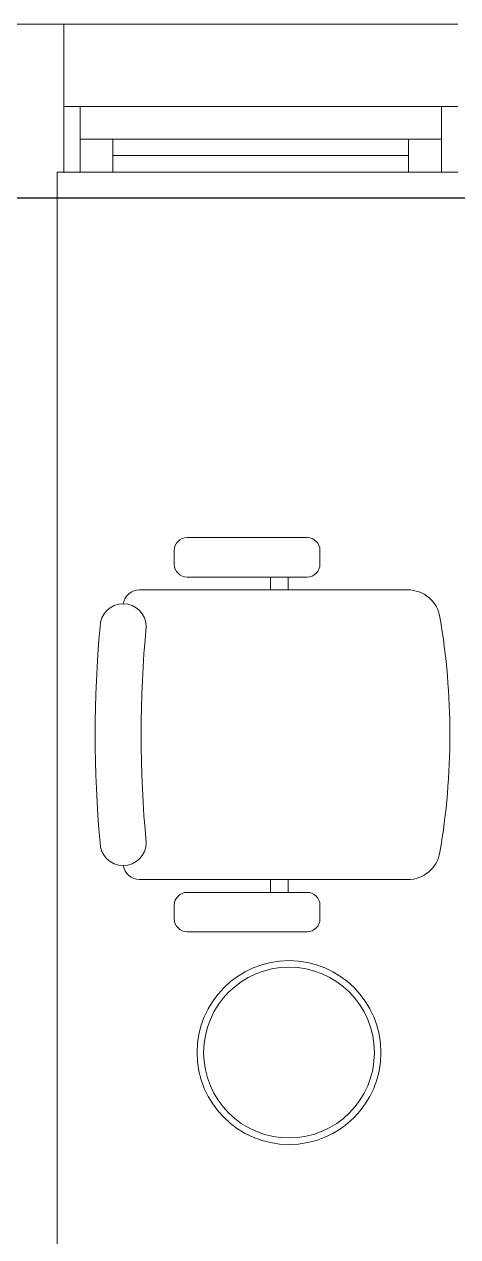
# Model space of a CAD drawing. Header units: metres. Extents: x -18745 to 220762, y -1579758 to -1356048.
# Drawn here: x 191938 to 192598, y -1456819 to -1454973 of the extents above; entities that cross this region are included whole.
import ezdxf

# ---------------------------------------------------------------- set-up
doc = ezdxf.new("R2010")
doc.units = ezdxf.units.M
doc.layers.get('0').update_dxf_attribs({"lineweight": 0})
for name, color, linetype, lineweight in [('A-100 - Copy$0$Aluminum', 8, 'Continuous', 0), ('A-100 - Copy$0$Medical Equipment and Furniture', 8, 'Continuous', 0), ('A-100 - Copy$0$NEW', 8, 'Continuous', 5), ('A-100 - Copy$0$Proj', 8, 'Continuous', 0), ('A-100 - Copy$0$Walls', 8, 'Continuous', 0)]:
    doc.layers.add(name, color=color, linetype=linetype, lineweight=lineweight)
doc.layers.add('A-100 - Copy$0$axes', color=8, linetype='Continuous')

# ---------------------------------------------------------------- blocks, each defined once
blk = doc.blocks.new('*X66')
for p, q in [((5, 3), (5, 3)), ((5, 3), (5, 3)), ((5, 3), (5, 3)), ((5, 3), (5, 3)), ((5, 3), (5, 3)), ((5, 3), (5, 3)), ((5, 3), (5, 3)), ((5, 3), (5, 3)), ((5, 3), (5, 3)), ((5, 3), (5, 3)), ((5, 3), (5, 3)), ((5, 3), (5, 3)), ((5, 3), (5, 3)), ((5, 3), (5, 3)), ((5, 3), (5, 3)), ((5, 3), (5, 3)), ((5, 3), (5, 3)), ((5, 3), (5, 3)), ((5, 3), (5, 3)), ((5, 3), (5, 3)), ((5, 3), (5, 3)), ((5, 3), (5, 3)), ((5, 3), (5, 3)), ((5, 3), (5, 3)), ((5, 3), (5, 3)), ((5, 3), (5, 3)), ((5, 3), (5, 3)), ((5, 3), (5, 3)), ((5, 3), (5, 3)), ((5, 3), (5, 3)), ((5, 3), (5, 3)), ((5, 3), (5, 3)), ((5, 3), (5, 3)), ((5, 3), (5, 3)), ((5, 3), (5, 3)), ((5, 3), (5, 3)), ((5, 3), (5, 3)), ((5, 3), (5, 3)), ((5, 3), (5, 3)), ((5, 3), (5, 3)), ((5, 3), (5, 3)), ((5, 3), (5, 3)), ((5, 3), (5, 3)), ((5, 3), (5, 3)), ((5, 3), (5, 3)), ((5, 3), (5, 3)), ((5, 3), (5, 3)), ((5, 3), (5, 3)), ((5, 3), (5, 3)), ((5, 3), (5, 3)), ((5, 3), (5, 3)), ((5, 3), (5, 3)), ((5, 3), (5, 3)), ((5, 3), (5, 3)), ((5, 3), (5, 3)), ((5, 3), (5, 3)), ((5, 3), (5, 3)), ((5, 3), (5, 3)), ((5, 3), (5, 3)), ((5, 3), (5, 3)), ((5, 3), (5, 3)), ((5, 3), (5, 3)), ((5, 3), (5, 3)), ((5, 3), (5, 3)), ((5, 3), (5, 3)), ((5, 3), (5, 3)), ((6, 3), (5, 3)), ((5, 3), (5, 3)), ((6, 3), (5, 3)), ((5, 3), (5, 3)), ((6, 3), (5, 3)), ((5, 3), (5, 3)), ((6, 3), (5, 3)), ((5, 3), (5, 3)), ((5, 3), (5, 3)), ((5, 3), (5, 3)), ((5, 3), (5, 3)), ((5, 3), (5, 3)), ((5, 3), (5, 3)), ((5, 3), (5, 3)), ((5, 3), (5, 3)), ((5, 3), (5, 3)), ((5, 3), (5, 3)), ((5, 3), (5, 3)), ((5, 3), (5, 3)), ((5, 3), (5, 3)), ((5, 3), (5, 3)), ((5, 3), (5, 3)), ((5, 3), (5, 3)), ((5, 3), (5, 3)), ((5, 3), (5, 3)), ((5, 3), (5, 3)), ((5, 3), (5, 3)), ((5, 3), (5, 3)), ((5, 3), (5, 3)), ((5, 3), (5, 3)), ((6, 3), (6, 3)), ((6, 3), (6, 3)), ((6, 3), (6, 3)), ((6, 3), (6, 3)), ((6, 3), (6, 3)), ((6, 3), (6, 3)), ((6, 3), (6, 3)), ((6, 3), (6, 3)), ((6, 3), (6, 3)), ((6, 3), (6, 3)), ((6, 3), (6, 3)), ((6, 3), (6, 3)), ((6, 3), (6, 3)), ((6, 3), (6, 3)), ((6, 3), (6, 3)), ((6, 3), (6, 3)), ((6, 3), (6, 3)), ((6, 3), (6, 3)), ((6, 3), (6, 3)), ((6, 3), (6, 3)), ((6, 3), (6, 3)), ((6, 3), (6, 3)), ((6, 3), (6, 3)), ((6, 3), (6, 3)), ((6, 3), (6, 3)), ((6, 3), (6, 3)), ((6, 3), (6, 3)), ((6, 3), (6, 3)), ((6, 3), (6, 3)), ((6, 3), (6, 3)), ((6, 3), (6, 3)), ((6, 3), (6, 3)), ((6, 3), (6, 3)), ((6, 3), (6, 3)), ((6, 3), (6, 3)), ((6, 3), (6, 3)), ((6, 3), (6, 3)), ((6, 3), (6, 3)), ((6, 3), (6, 3)), ((6, 3), (6, 3)), ((6, 3), (6, 3)), ((6, 3), (6, 3)), ((6, 3), (6, 3)), ((6, 3), (6, 3)), ((6, 3), (6, 3)), ((6, 3), (6, 3)), ((6, 3), (6, 3)), ((6, 3), (6, 3)), ((6, 3), (6, 3)), ((6, 3), (6, 3)), ((6, 3), (6, 3)), ((6, 3), (6, 3)), ((6, 3), (6, 3)), ((6, 3), (6, 3)), ((6, 3), (6, 3)), ((6, 3), (6, 3)), ((6, 3), (6, 3)), ((6, 3), (6, 3)), ((6, 3), (6, 3)), ((6, 3), (6, 3)), ((6, 3), (6, 3)), ((6, 3), (6, 3)), ((6, 3), (6, 3)), ((6, 3), (6, 3)), ((6, 3), (6, 3)), ((6, 3), (6, 3)), ((6, 3), (6, 3)), ((6, 3), (6, 3)), ((6, 3), (6, 3)), ((6, 3), (6, 3)), ((6, 3), (6, 3)), ((6, 3), (6, 3)), ((6, 3), (6, 3)), ((6, 3), (6, 3)), ((6, 3), (6, 3)), ((6, 3), (6, 3)), ((6, 3), (6, 3)), ((6, 3), (6, 3)), ((6, 3), (6, 3)), ((6, 3), (6, 3)), ((6, 3), (6, 3)), ((6, 3), (6, 3)), ((6, 3), (6, 3)), ((6, 3), (6, 3)), ((6, 3), (6, 3)), ((6, 3), (6, 3)), ((6, 3), (6, 3)), ((6, 3), (6, 3)), ((6, 3), (6, 3)), ((6, 3), (6, 3)), ((6, 3), (6, 3)), ((6, 3), (6, 3)), ((6, 3), (6, 3)), ((6, 3), (6, 3)), ((6, 3), (6, 3)), ((6, 3), (6, 3)), ((6, 3), (6, 3)), ((6, 3), (6, 3)), ((6, 3), (6, 3)), ((6, 3), (6, 3)), ((6, 3), (6, 3)), ((6, 3), (6, 3)), ((6, 3), (6, 3)), ((6, 3), (6, 3)), ((6, 3), (6, 3)), ((6, 3), (6, 3)), ((6, 3), (6, 3)), ((6, 3), (6, 3)), ((6, 3), (6, 3)), ((6, 3), (6, 3)), ((6, 3), (6, 3)), ((6, 3), (6, 3)), ((6, 3), (6, 3)), ((6, 3), (6, 3)), ((6, 3), (6, 3)), ((6, 3), (6, 3)), ((6, 3), (6, 3)), ((6, 3), (6, 3)), ((6, 3), (6, 3)), ((6, 3), (6, 3)), ((6, 3), (6, 3)), ((6, 3), (6, 3)), ((6, 3), (6, 3)), ((6, 3), (6, 3)), ((6, 3), (6, 3)), ((6, 3), (6, 3)), ((6, 3), (6, 3)), ((6, 3), (6, 3)), ((6, 3), (6, 3)), ((6, 3), (6, 3)), ((6, 3), (6, 3)), ((6, 3), (6, 3)), ((6, 3), (6, 3)), ((6, 3), (6, 3)), ((6, 3), (6, 3)), ((6, 3), (6, 3)), ((6, 3), (6, 3)), ((6, 3), (6, 3)), ((6, 3), (6, 3)), ((6, 3), (6, 3)), ((6, 3), (6, 3)), ((6, 3), (6, 3)), ((6, 3), (6, 3)), ((6, 3), (6, 3)), ((6, 3), (6, 3)), ((6, 3), (6, 3)), ((6, 3), (6, 3)), ((6, 3), (6, 3)), ((6, 3), (6, 3)), ((6, 3), (6, 3)), ((6, 3), (6, 3)), ((6, 3), (6, 3)), ((6, 3), (6, 3)), ((6, 3), (6, 3)), ((6, 3), (6, 3)), ((6, 3), (6, 3)), ((6, 3), (6, 3)), ((6, 3), (6, 3)), ((6, 3), (6, 3)), ((6, 3), (6, 3)), ((6, 3), (6, 3)), ((6, 3), (6, 3)), ((6, 3), (6, 3)), ((6, 3), (6, 3)), ((6, 3), (6, 3)), ((6, 3), (6, 3)), ((6, 3), (6, 3)), ((6, 3), (6, 3)), ((6, 3), (6, 3)), ((6, 3), (6, 3)), ((6, 3), (6, 3)), ((6, 3), (6, 3)), ((6, 3), (6, 3)), ((6, 3), (6, 3)), ((6, 3), (6, 3)), ((6, 3), (6, 3)), ((6, 3), (6, 3)), ((6, 3), (6, 3)), ((6, 3), (6, 3)), ((6, 3), (6, 3)), ((6, 3), (6, 3)), ((6, 3), (6, 3)), ((6, 3), (6, 3)), ((6, 3), (6, 3)), ((6, 3), (6, 3)), ((6, 3), (6, 3)), ((6, 3), (6, 3)), ((6, 3), (6, 3)), ((6, 3), (6, 3)), ((6, 3), (6, 3)), ((6, 3), (6, 3)), ((6, 3), (6, 3)), ((6, 3), (6, 3)), ((6, 3), (6, 3)), ((6, 3), (6, 3)), ((6, 3), (6, 3)), ((6, 3), (6, 3)), ((6, 3), (6, 3)), ((6, 3), (6, 3)), ((6, 3), (6, 3)), ((6, 3), (6, 3)), ((6, 3), (6, 3)), ((6, 3), (6, 3)), ((6, 3), (6, 3)), ((6, 3), (5, 3)), ((6, 3), (5, 3)), ((6, 3), (5, 3)), ((6, 3), (5, 3)), ((6, 3), (5, 3)), ((6, 3), (6, 3)), ((6, 3), (6, 3)), ((6, 3), (6, 3)), ((6, 3), (6, 3)), ((6, 3), (6, 3)), ((6, 3), (6, 3)), ((6, 3), (6, 3)), ((6, 3), (6, 3)), ((6, 3), (6, 3)), ((6, 3), (6, 3)), ((6, 3), (6, 3)), ((6, 3), (6, 3)), ((6, 3), (6, 3)), ((6, 3), (6, 3)), ((6, 3), (6, 3)), ((6, 3), (6, 3)), ((6, 3), (6, 3)), ((6, 3), (6, 3)), ((6, 3), (6, 3)), ((6, 3), (6, 3)), ((6, 3), (6, 3)), ((6, 3), (6, 3)), ((6, 3), (6, 3)), ((6, 3), (6, 3)), ((6, 3), (6, 3)), ((6, 3), (6, 3)), ((6, 3), (6, 3)), ((6, 3), (6, 3)), ((6, 3), (6, 3)), ((6, 3), (6, 3)), ((6, 3), (6, 3)), ((6, 3), (6, 3)), ((6, 3), (6, 3)), ((6, 3), (6, 3)), ((6, 3), (6, 3)), ((6, 3), (6, 3)), ((6, 3), (6, 3)), ((6, 3), (6, 3)), ((6, 3), (6, 3)), ((6, 3), (6, 3)), ((6, 3), (6, 3)), ((6, 3), (6, 3)), ((6, 3), (6, 3)), ((6, 3), (6, 3)), ((6, 3), (6, 3)), ((6, 3), (6, 3)), ((6, 3), (6, 3)), ((6, 3), (6, 3)), ((6, 3), (6, 3)), ((6, 3), (6, 3)), ((6, 3), (6, 3)), ((6, 3), (6, 3)), ((6, 3), (6, 3)), ((6, 3), (6, 3)), ((6, 3), (6, 3)), ((6, 3), (6, 3)), ((6, 3), (6, 3)), ((6, 3), (6, 3)), ((6, 3), (6, 3)), ((6, 3), (6, 3)), ((6, 3), (6, 3)), ((6, 3), (6, 3)), ((6, 3), (6, 3)), ((6, 3), (6, 3)), ((6, 3), (6, 3)), ((6, 3), (6, 3)), ((6, 3), (6, 3)), ((6, 3), (6, 3)), ((6, 3), (6, 3)), ((6, 3), (6, 3)), ((6, 3), (6, 3)), ((6, 3), (6, 3)), ((6, 3), (6, 3)), ((6, 3), (6, 3)), ((6, 3), (6, 3)), ((6, 3), (6, 3)), ((6, 3), (6, 3)), ((6, 3), (6, 3)), ((6, 3), (6, 3)), ((6, 3), (6, 3)), ((6, 3), (6, 3)), ((6, 3), (6, 3)), ((6, 3), (6, 3)), ((6, 3), (6, 3)), ((6, 3), (6, 3)), ((6, 3), (6, 3)), ((6, 3), (6, 3)), ((6, 3), (6, 3)), ((6, 3), (6, 3)), ((6, 3), (6, 3)), ((6, 3), (6, 3)), ((6, 3), (6, 3)), ((6, 3), (6, 3)), ((6, 3), (6, 3)), ((6, 3), (6, 3)), ((6, 3), (6, 3)), ((6, 3), (6, 3)), ((6, 3), (6, 3)), ((6, 3), (6, 3)), ((6, 3), (6, 3)), ((6, 3), (6, 3)), ((6, 3), (6, 3)), ((6, 3), (6, 3)), ((6, 3), (6, 3)), ((6, 3), (6, 3)), ((6, 3), (6, 3)), ((6, 3), (6, 3)), ((6, 3), (6, 3)), ((6, 3), (6, 3)), ((6, 3), (6, 3)), ((6, 3), (6, 3)), ((6, 3), (6, 3)), ((6, 3), (6, 3)), ((6, 3), (6, 3)), ((6, 3), (6, 3)), ((6, 3), (6, 3)), ((6, 3), (6, 3)), ((6, 3), (6, 3)), ((6, 3), (6, 3)), ((6, 3), (6, 3)), ((6, 3), (6, 3)), ((6, 3), (6, 3)), ((6, 3), (6, 3)), ((6, 3), (6, 3)), ((6, 3), (6, 3)), ((6, 3), (6, 3)), ((6, 3), (6, 3)), ((6, 3), (6, 3)), ((6, 3), (6, 3)), ((6, 3), (6, 3)), ((6, 3), (6, 3)), ((6, 3), (6, 3)), ((6, 3), (6, 3)), ((6, 3), (6, 3)), ((6, 3), (6, 3)), ((6, 3), (6, 3)), ((6, 3), (6, 3)), ((6, 3), (6, 3)), ((6, 3), (6, 3)), ((6, 3), (6, 3)), ((6, 3), (6, 3)), ((6, 3), (6, 3)), ((6, 3), (6, 3)), ((6, 3), (6, 3)), ((6, 3), (6, 3)), ((6, 3), (6, 3)), ((6, 3), (6, 3)), ((6, 3), (6, 3)), ((6, 3), (6, 3)), ((6, 3), (6, 3)), ((6, 3), (6, 3)), ((6, 3), (6, 3)), ((6, 3), (6, 3)), ((6, 3), (6, 3)), ((6, 3), (6, 3)), ((6, 3), (6, 3)), ((6, 3), (6, 3)), ((6, 3), (6, 3)), ((6, 3), (6, 3)), ((6, 3), (6, 3)), ((6, 3), (6, 3)), ((6, 3), (6, 3)), ((6, 3), (6, 3)), ((6, 3), (6, 3)), ((6, 3), (6, 3)), ((6, 3), (6, 3)), ((6, 3), (6, 3)), ((6, 3), (6, 3)), ((6, 3), (6, 3)), ((6, 3), (6, 3)), ((6, 3), (6, 3)), ((6, 3), (6, 3)), ((6, 3), (6, 3)), ((6, 3), (6, 3)), ((6, 3), (6, 3)), ((6, 3), (6, 3)), ((6, 3), (6, 3)), ((6, 3), (6, 3)), ((6, 3), (6, 3)), ((6, 3), (6, 3)), ((6, 3), (6, 3)), ((6, 3), (6, 3)), ((6, 3), (6, 3)), ((6, 3), (6, 3)), ((6, 3), (6, 3)), ((6, 3), (6, 3)), ((6, 3), (6, 3)), ((6, 3), (6, 3)), ((6, 3), (6, 3)), ((6, 3), (6, 3)), ((6, 3), (6, 3)), ((6, 3), (6, 3)), ((6, 3), (6, 3)), ((6, 3), (6, 3)), ((6, 3), (6, 3)), ((6, 3), (6, 3)), ((6, 3), (6, 3)), ((6, 3), (6, 3)), ((6, 3), (6, 3)), ((6, 3), (6, 3)), ((6, 3), (6, 3)), ((6, 3), (6, 3)), ((6, 3), (6, 3)), ((6, 3), (6, 3)), ((6, 3), (6, 3)), ((6, 3), (6, 3)), ((6, 3), (6, 3)), ((6, 3), (6, 3)), ((6, 3), (6, 3)), ((6, 3), (6, 3)), ((6, 3), (6, 3)), ((6, 3), (6, 3)), ((6, 3), (6, 3)), ((6, 3), (6, 3)), ((6, 3), (6, 3)), ((6, 3), (6, 3)), ((6, 3), (6, 3)), ((6, 3), (6, 3)), ((6, 3), (6, 3)), ((6, 3), (6, 3)), ((6, 3), (6, 3)), ((6, 3), (6, 3)), ((6, 3), (6, 3)), ((6, 3), (6, 3)), ((6, 3), (6, 3)), ((6, 3), (6, 3)), ((6, 3), (6, 3)), ((6, 3), (6, 3)), ((6, 3), (6, 3)), ((6, 3), (6, 3)), ((6, 3), (6, 3)), ((6, 3), (6, 3)), ((6, 3), (6, 3)), ((6, 3), (6, 3)), ((6, 3), (6, 3)), ((6, 3), (6, 3)), ((6, 3), (6, 3)), ((6, 3), (6, 3)), ((6, 3), (6, 3)), ((6, 3), (6, 3)), ((6, 3), (6, 3)), ((6, 3), (6, 3)), ((6, 3), (6, 3)), ((6, 3), (6, 3)), ((6, 3), (6, 3)), ((6, 3), (6, 3)), ((6, 3), (6, 3)), ((6, 3), (6, 3)), ((6, 3), (6, 3)), ((6, 3), (6, 3)), ((6, 3), (6, 3)), ((6, 3), (6, 3)), ((6, 3), (6, 3)), ((6, 3), (6, 3)), ((6, 3), (6, 3)), ((6, 3), (6, 3)), ((6, 3), (6, 3)), ((6, 3), (6, 3)), ((6, 3), (6, 3)), ((6, 3), (6, 3)), ((6, 3), (6, 3)), ((6, 3), (6, 3)), ((6, 3), (6, 3)), ((6, 3), (6, 3)), ((6, 3), (6, 3)), ((6, 3), (6, 3)), ((6, 3), (6, 3)), ((6, 3), (6, 3)), ((6, 3), (6, 3)), ((6, 3), (6, 3)), ((6, 3), (6, 3)), ((6, 3), (6, 3)), ((6, 3), (6, 3)), ((6, 3), (6, 3)), ((6, 3), (6, 3)), ((6, 3), (6, 3)), ((6, 3), (6, 3)), ((6, 3), (6, 3)), ((6, 3), (6, 3)), ((6, 3), (6, 3)), ((6, 3), (6, 3)), ((6, 3), (6, 3)), ((6, 3), (6, 3)), ((6, 3), (6, 3)), ((6, 3), (6, 3)), ((6, 3), (6, 3)), ((6, 3), (6, 3)), ((6, 3), (6, 3)), ((6, 3), (6, 3)), ((6, 3), (6, 3)), ((6, 3), (6, 3)), ((6, 3), (6, 3)), ((6, 3), (6, 3)), ((6, 3), (6, 3)), ((6, 3), (6, 3)), ((6, 3), (6, 3)), ((6, 3), (6, 3)), ((6, 3), (6, 3)), ((6, 3), (6, 3)), ((6, 3), (6, 3)), ((6, 3), (6, 3)), ((6, 3), (6, 3)), ((6, 3), (6, 3)), ((6, 3), (6, 3)), ((6, 3), (6, 3)), ((6, 3), (6, 3)), ((6, 3), (6, 3)), ((6, 3), (6, 3)), ((6, 3), (6, 3)), ((6, 3), (6, 3)), ((6, 3), (6, 3)), ((6, 3), (6, 3)), ((6, 3), (6, 3)), ((6, 3), (6, 3)), ((6, 3), (6, 3)), ((6, 3), (6, 3)), ((6, 3), (6, 3))]:
    blk.add_line(p, q)
blk = doc.blocks.new('*X67')
for p, q in [((13, 1), (13, 1)), ((13, 1), (13, 1)), ((13, 1), (13, 1)), ((13, 1), (13, 1)), ((13, 1), (13, 1)), ((13, 1), (13, 1)), ((13, 1), (13, 1)), ((13, 1), (13, 1)), ((13, 1), (13, 1)), ((13, 1), (13, 1)), ((13, 1), (13, 1)), ((13, 1), (13, 1)), ((13, 1), (13, 1)), ((13, 1), (13, 1)), ((13, 1), (13, 1)), ((13, 1), (14, 1)), ((13, 1), (14, 1)), ((13, 1), (14, 1)), ((13, 1), (13, 1)), ((13, 1), (13, 1)), ((13, 1), (13, 1)), ((13, 1), (13, 1)), ((13, 1), (13, 1)), ((13, 1), (13, 1)), ((13, 1), (13, 1)), ((13, 1), (13, 1)), ((13, 1), (13, 1)), ((13, 1), (13, 1)), ((13, 1), (13, 1)), ((13, 1), (13, 1)), ((13, 1), (13, 1)), ((13, 1), (13, 1)), ((13, 1), (13, 1)), ((13, 1), (13, 1)), ((13, 1), (13, 1)), ((13, 1), (13, 1)), ((13, 1), (13, 1)), ((13, 1), (13, 1)), ((13, 1), (13, 1)), ((13, 1), (13, 1)), ((13, 1), (13, 1)), ((13, 1), (13, 1)), ((13, 1), (13, 1)), ((13, 1), (13, 1)), ((13, 1), (13, 1)), ((13, 1), (13, 1)), ((13, 1), (13, 1)), ((13, 1), (13, 1)), ((13, 1), (13, 1)), ((13, 1), (13, 1)), ((13, 1), (13, 1)), ((13, 1), (13, 1)), ((13, 1), (13, 1)), ((13, 1), (13, 1)), ((13, 1), (13, 1)), ((13, 1), (13, 1)), ((13, 1), (13, 1)), ((13, 1), (13, 1)), ((13, 1), (13, 1)), ((13, 1), (13, 1)), ((13, 1), (13, 1)), ((13, 1), (13, 1)), ((13, 1), (13, 1)), ((13, 1), (13, 1)), ((13, 1), (13, 1)), ((13, 1), (13, 1)), ((13, 1), (13, 1)), ((13, 1), (13, 1)), ((13, 1), (13, 1)), ((13, 1), (13, 1)), ((13, 1), (13, 1)), ((13, 1), (13, 1)), ((13, 1), (13, 1)), ((13, 1), (13, 1)), ((13, 1), (13, 1)), ((13, 1), (13, 1)), ((13, 1), (13, 1)), ((13, 1), (13, 1)), ((13, 1), (13, 1)), ((13, 1), (13, 1)), ((13, 1), (13, 1)), ((13, 1), (13, 1)), ((13, 1), (13, 1)), ((13, 1), (13, 1)), ((13, 1), (13, 1)), ((13, 1), (13, 1)), ((13, 1), (13, 1)), ((13, 1), (13, 1)), ((13, 1), (13, 1)), ((13, 1), (13, 1)), ((13, 1), (13, 1)), ((13, 1), (13, 1)), ((13, 1), (13, 1)), ((13, 1), (13, 1)), ((13, 1), (13, 1)), ((13, 1), (13, 1)), ((13, 1), (13, 1)), ((13, 1), (13, 1)), ((13, 1), (13, 1)), ((13, 1), (13, 1)), ((13, 1), (13, 1)), ((13, 1), (13, 1)), ((13, 1), (13, 1)), ((13, 1), (13, 1)), ((13, 1), (13, 1)), ((13, 1), (13, 1)), ((13, 1), (13, 1)), ((13, 1), (13, 1)), ((13, 1), (13, 1)), ((13, 1), (13, 1)), ((13, 1), (13, 1)), ((13, 1), (13, 1)), ((13, 1), (13, 1)), ((13, 1), (13, 1)), ((13, 1), (13, 1)), ((13, 1), (13, 1)), ((13, 1), (13, 1)), ((13, 1), (13, 1)), ((13, 1), (13, 1)), ((13, 1), (13, 1)), ((13, 1), (13, 1)), ((13, 1), (13, 1)), ((13, 1), (13, 1)), ((13, 1), (14, 1)), ((13, 0), (13, 0)), ((13, 0), (13, 0)), ((13, 0), (13, 0)), ((13, 0), (13, 0)), ((13, 0), (13, 0)), ((13, 0), (13, 0)), ((13, 0), (13, 0)), ((13, 0), (13, 0)), ((13, 0), (13, 0)), ((13, 0), (13, 0)), ((13, 0), (13, 0)), ((13, 0), (13, 0)), ((13, 0), (13, 0)), ((13, 0), (13, 0)), ((13, 0), (13, 0)), ((13, 0), (13, 0)), ((13, 0), (13, 0)), ((13, 0), (13, 0)), ((13, 0), (13, 0)), ((13, 0), (13, 0)), ((13, 0), (13, 0)), ((13, 0), (13, 0)), ((13, 0), (13, 0)), ((13, 0), (13, 0)), ((13, 0), (13, 0)), ((13, 0), (13, 0)), ((13, 0), (13, 0)), ((13, 0), (13, 0)), ((13, 0), (13, 0)), ((13, 0), (13, 0)), ((13, 0), (13, 0)), ((13, 0), (13, 0)), ((13, 0), (13, 0)), ((13, 0), (13, 0)), ((13, 0), (13, 0)), ((13, 0), (13, 0)), ((13, 0), (13, 0)), ((13, 0), (13, 0)), ((13, 0), (13, 0)), ((13, 0), (13, 0)), ((13, 0), (13, 0)), ((13, 0), (13, 0)), ((13, 0), (13, 0)), ((13, 0), (13, 0)), ((13, 0), (13, 0)), ((13, 0), (13, 0)), ((13, 0), (13, 0)), ((13, 0), (13, 0)), ((13, 0), (14, 0)), ((13, 0), (14, 0)), ((13, 0), (13, 0)), ((13, 0), (14, 0)), ((14, 1), (14, 1)), ((14, 1), (14, 1)), ((14, 1), (14, 1)), ((14, 1), (14, 1)), ((14, 1), (14, 1)), ((14, 1), (14, 1)), ((14, 1), (14, 1)), ((14, 1), (14, 1)), ((14, 1), (14, 1)), ((14, 1), (14, 1)), ((14, 1), (14, 1)), ((14, 1), (14, 1)), ((14, 1), (14, 1)), ((14, 1), (14, 1)), ((14, 1), (14, 1)), ((14, 1), (14, 1)), ((14, 1), (14, 1)), ((14, 1), (14, 1)), ((14, 1), (14, 1)), ((14, 1), (14, 1)), ((14, 1), (14, 1)), ((14, 1), (14, 1)), ((14, 1), (14, 1)), ((14, 1), (14, 1)), ((14, 1), (14, 1)), ((14, 1), (14, 1)), ((14, 1), (14, 1)), ((14, 1), (14, 1)), ((14, 1), (14, 1)), ((14, 1), (14, 1)), ((14, 1), (14, 1)), ((14, 1), (14, 1)), ((14, 1), (14, 1)), ((14, 1), (14, 1)), ((14, 1), (14, 1)), ((14, 1), (14, 1)), ((14, 1), (14, 1)), ((14, 1), (14, 1)), ((14, 1), (14, 1)), ((14, 1), (14, 1)), ((14, 1), (14, 1)), ((14, 1), (14, 1)), ((14, 1), (14, 1)), ((14, 1), (14, 1)), ((14, 1), (14, 1)), ((14, 1), (14, 1)), ((14, 1), (14, 1)), ((14, 1), (14, 1)), ((14, 1), (14, 1)), ((14, 1), (14, 1)), ((14, 1), (14, 1)), ((14, 1), (14, 1)), ((14, 1), (14, 1)), ((14, 1), (14, 1)), ((14, 1), (14, 1)), ((14, 1), (14, 1)), ((14, 1), (14, 1)), ((14, 1), (14, 1)), ((14, 1), (14, 1)), ((14, 1), (14, 1)), ((14, 1), (14, 1)), ((14, 1), (14, 1)), ((14, 1), (14, 1)), ((14, 1), (14, 1)), ((14, 1), (14, 1)), ((14, 1), (14, 1)), ((14, 1), (14, 1)), ((14, 1), (14, 1)), ((14, 1), (14, 1)), ((14, 1), (14, 1)), ((14, 1), (14, 1)), ((14, 1), (14, 1)), ((14, 1), (14, 1)), ((14, 1), (14, 1)), ((14, 1), (14, 1)), ((14, 1), (14, 1)), ((14, 1), (14, 1)), ((14, 1), (14, 1)), ((14, 1), (14, 1)), ((14, 1), (14, 1)), ((14, 1), (14, 1)), ((14, 1), (14, 1)), ((14, 1), (14, 1)), ((14, 1), (14, 1)), ((14, 1), (14, 1)), ((14, 1), (14, 1)), ((14, 1), (14, 1)), ((14, 1), (14, 1)), ((14, 1), (14, 1)), ((14, 1), (14, 1)), ((14, 1), (14, 1)), ((14, 1), (14, 1)), ((14, 1), (14, 1)), ((14, 1), (14, 1)), ((14, 0), (14, 0)), ((14, 0), (14, 0)), ((14, 0), (14, 0)), ((14, 0), (14, 0)), ((14, 0), (14, 0)), ((14, 0), (14, 0)), ((14, 0), (14, 0)), ((14, 0), (14, 0)), ((14, 0), (14, 0)), ((14, 0), (14, 0)), ((14, 0), (14, 0)), ((14, 0), (14, 0)), ((14, 0), (14, 0)), ((14, 0), (14, 0)), ((14, 0), (14, 0)), ((14, 0), (14, 0)), ((14, 0), (14, 0)), ((14, 0), (14, 0)), ((14, 0), (14, 0)), ((14, 0), (14, 0)), ((14, 0), (14, 0)), ((14, 0), (14, 0)), ((14, 0), (14, 0)), ((14, 0), (14, 0)), ((14, 0), (14, 0)), ((14, 0), (14, 0)), ((14, 0), (14, 0)), ((14, 0), (14, 0)), ((14, 0), (14, 0)), ((14, 0), (14, 0)), ((14, 0), (14, 0)), ((14, 0), (14, 0)), ((14, 0), (14, 0)), ((14, 0), (14, 0)), ((14, 0), (14, 0)), ((14, 0), (14, 0)), ((14, 0), (14, 0)), ((14, 0), (14, 0)), ((14, 0), (14, 0)), ((14, 0), (14, 0)), ((14, 0), (14, 0)), ((14, 0), (14, 0)), ((14, 0), (14, 0)), ((14, 0), (14, 0)), ((14, 0), (14, 0)), ((14, 0), (14, 0)), ((14, 0), (14, 0)), ((14, 0), (14, 0)), ((13, 0), (13, 0)), ((13, 0), (14, 0)), ((13, 0), (13, 0)), ((13, 0), (14, 0)), ((13, 0), (13, 0)), ((13, 0), (14, 0)), ((13, 0), (13, 0)), ((13, 0), (13, 0)), ((13, 0), (13, 0)), ((13, 0), (13, 0)), ((13, 0), (14, 0)), ((13, 0), (13, 0)), ((13, 0), (14, 0)), ((13, 0), (13, 0)), ((13, 0), (14, 0)), ((13, 0), (13, 0)), ((13, 0), (14, 0)), ((13, 0), (13, 0)), ((13, 0), (14, 0)), ((13, 0), (13, 0)), ((13, 0), (14, 0)), ((13, 0), (13, 0)), ((13, 0), (14, 0)), ((13, 0), (13, 0)), ((13, 0), (13, 0)), ((13, 0), (13, 0)), ((13, 0), (14, 0)), ((13, 0), (13, 0)), ((13, 0), (14, 0)), ((13, 0), (13, 0)), ((13, 0), (14, 0)), ((13, 0), (13, 0)), ((13, 0), (14, 0)), ((13, 0), (13, 0)), ((13, 0), (13, 0)), ((13, 0), (13, 0)), ((13, 0), (13, 0)), ((13, 0), (13, 0)), ((13, 0), (13, 0)), ((13, 0), (13, 0)), ((13, 0), (13, 0)), ((13, 0), (13, 0)), ((13, 0), (13, 0)), ((13, 0), (13, 0)), ((13, 0), (13, 0)), ((13, 0), (13, 0)), ((13, 0), (13, 0)), ((13, 0), (13, 0)), ((13, 0), (13, 0)), ((13, 0), (13, 0)), ((13, 0), (13, 0)), ((13, 0), (13, 0)), ((13, 0), (13, 0)), ((13, 0), (13, 0)), ((13, 0), (13, 0)), ((13, 0), (13, 0)), ((13, 0), (13, 0)), ((13, 0), (13, 0)), ((13, 0), (13, 0)), ((13, 0), (13, 0)), ((13, 0), (13, 0)), ((13, 0), (13, 0)), ((13, 0), (13, 0)), ((13, 0), (13, 0)), ((13, -1), (13, -1)), ((13, -1), (13, -1)), ((13, -1), (13, -1)), ((13, -1), (13, -1)), ((13, -1), (13, -1)), ((13, -1), (14, -1)), ((13, -1), (13, -1)), ((14, 0), (14, 0)), ((14, 0), (14, 0)), ((14, 0), (14, 0)), ((14, 0), (14, 0)), ((14, 0), (14, 0)), ((14, 0), (14, 0)), ((14, 0), (14, 0)), ((14, 0), (14, 0)), ((14, 0), (14, 0)), ((14, 0), (14, 0)), ((14, 0), (14, 0)), ((14, 0), (14, 0)), ((14, 0), (14, 0)), ((14, 0), (14, 0)), ((14, 0), (14, 0)), ((13, 0), (14, 0)), ((14, 0), (14, 0)), ((14, 0), (14, 0)), ((14, 0), (14, 0)), ((14, 0), (14, 0)), ((14, 0), (14, 0)), ((14, 0), (14, 0)), ((14, 0), (14, 0)), ((14, 0), (14, 0)), ((14, 0), (14, 0)), ((14, 0), (14, 0)), ((14, 0), (14, 0)), ((14, 0), (14, 0)), ((14, 0), (14, 0)), ((14, 0), (14, 0)), ((14, 0), (14, 0)), ((14, 0), (14, 0)), ((14, 0), (14, 0)), ((14, 0), (14, 0)), ((14, 0), (14, 0)), ((14, 0), (14, 0)), ((14, 0), (14, 0)), ((14, 0), (14, 0)), ((14, 0), (14, 0)), ((14, 0), (14, 0)), ((14, 0), (14, 0)), ((14, 0), (14, 0)), ((14, 0), (14, 0)), ((14, 0), (14, 0)), ((14, 0), (14, 0)), ((14, 0), (14, 0)), ((14, 0), (14, 0)), ((14, 0), (14, 0)), ((14, 0), (14, 0)), ((14, 0), (14, 0)), ((14, -1), (14, -1)), ((14, -1), (14, -1)), ((14, -1), (14, -1)), ((14, -1), (14, -1)), ((14, -1), (14, -1))]:
    blk.add_line(p, q)
blk = doc.blocks.new('A-100 - Copy$0$GF21018-P')
for p, q in [((-0.2207, 0.4756), (-0.2207, 0.0675)), ((0.2205, 0.4756), (0.2205, 0.0675)), ((-0.2806, 0.3422), (-0.2598, 0.3422)), ((0.2596, 0.3422), (0.2804, 0.3422)), ((-0.3002, 0.3226), (-0.3002, 0.14)), ((-0.2402, 0.3226), (-0.2402, 0.14)), ((0.24, 0.3226), (0.24, 0.14)), ((0.3, 0.3226), (0.3, 0.14)), ((-0.2402, 0.2937), (-0.2207, 0.2937)), ((0.2205, 0.2937), (0.24, 0.2937)), ((-0.2402, 0.2671), (-0.2207, 0.2671)), ((0.2205, 0.2671), (0.24, 0.2671)), ((-0.2806, 0.1204), (-0.2598, 0.1204)), ((0.2596, 0.1204), (0.2804, 0.1204))]:
    blk.add_line(p, q)
for points in [[(0.24, 0.2937), (0.24, 0.2937), (0.24, 0.2937), (0.24, 0.2937), (0.24, 0.2937), (0.24, 0.2937), (0.24, 0.2937), (0.24, 0.2937), (0.24, 0.2937), (0.24, 0.2937), (0.24, 0.2937), (0.24, 0.2937), (0.24, 0.2937), (0.24, 0.2937), (0.24, 0.2937), (0.24, 0.2937), (0.24, 0.2937), (0.24, 0.2937), (0.24, 0.2937), (0.24, 0.2937), (0.24, 0.2937), (0.24, 0.2937), (0.24, 0.2937), (0.24, 0.2937), (0.24, 0.2937), (0.24, 0.2937), (0.24, 0.2937), (0.24, 0.2937), (0.24, 0.2937), (0.24, 0.2937), (0.24, 0.2937), (0.24, 0.2937), (0.24, 0.2937), (0.24, 0.2937), (0.24, 0.2937), (0.24, 0.2937), (0.24, 0.2937), (0.24, 0.2937), (0.24, 0.2937), (0.24, 0.2937), (0.24, 0.2937), (0.24, 0.2937), (0.24, 0.2937), (0.24, 0.2937), (0.24, 0.2937), (0.24, 0.2937), (0.24, 0.2937), (0.24, 0.2937), (0.24, 0.2937), (0.24, 0.2937), (0.24, 0.2937), (0.24, 0.2937), (0.24, 0.2937), (0.24, 0.2937), (0.24, 0.2937), (0.24, 0.2937), (0.24, 0.2937), (0.24, 0.2937), (0.24, 0.2937), (0.24, 0.2937), (0.24, 0.2937), (0.24, 0.2937), (0.24, 0.2937), (0.24, 0.2937), (0.24, 0.2937), (0.24, 0.2937), (0.24, 0.2937), (0.24, 0.2937), (0.24, 0.2937), (0.24, 0.2937), (0.24, 0.2937), (0.24, 0.2937), (0.24, 0.2937), (0.24, 0.2937), (0.24, 0.2937), (0.24, 0.2937), (0.24, 0.2937), (0.24, 0.2937), (0.24, 0.2937), (0.24, 0.2937), (0.24, 0.2937), (0.24, 0.2937), (0.24, 0.2937), (0.24, 0.2937), (0.24, 0.2937), (0.24, 0.2937), (0.24, 0.2937), (0.24, 0.2937), (0.24, 0.2937), (0.24, 0.2937), (0.24, 0.2937), (0.24, 0.2937), (0.24, 0.2937), (0.24, 0.2937), (0.24, 0.2937), (0.24, 0.2937), (0.24, 0.2937), (0.24, 0.2937), (0.24, 0.2937), (0.24, 0.2937), (0.24, 0.2937), (0.24, 0.2937), (0.24, 0.2937), (0.24, 0.2937), (0.24, 0.2937), (0.24, 0.2937), (0.24, 0.2937), (0.24, 0.2937), (0.24, 0.2937), (0.24, 0.2937), (0.24, 0.2937), (0.24, 0.2937), (0.24, 0.2937), (0.24, 0.2937), (0.24, 0.2937), (0.24, 0.2937), (0.24, 0.2937), (0.24, 0.2937), (0.24, 0.2937), (0.24, 0.2937), (0.24, 0.2937), (0.24, 0.2937), (0.24, 0.2937), (0.24, 0.2937), (0.24, 0.2937), (0.24, 0.2937), (0.24, 0.2937), (0.24, 0.2937), (0.24, 0.2937), (0.24, 0.2937), (0.24, 0.2937), (0.24, 0.2937), (0.24, 0.2937), (0.24, 0.2937), (0.24, 0.2937), (0.24, 0.2937), (0.24, 0.2937), (0.24, 0.2937), (0.24, 0.2937), (0.24, 0.2937), (0.24, 0.2937), (0.24, 0.2937), (0.24, 0.2937), (0.24, 0.2937), (0.24, 0.2937), (0.24, 0.2937), (0.24, 0.2937), (0.24, 0.2937), (0.24, 0.2937), (0.24, 0.2937), (0.24, 0.2937), (0.24, 0.2937), (0.24, 0.2937), (0.24, 0.2937), (0.24, 0.2937), (0.24, 0.2937), (0.24, 0.2937), (0.24, 0.2937), (0.24, 0.2937), (0.24, 0.2937), (0.24, 0.2937), (0.24, 0.2937), (0.24, 0.2937), (0.24, 0.2937), (0.24, 0.2937), (0.24, 0.2937), (0.24, 0.2937), (0.24, 0.2937), (0.24, 0.2937), (0.24, 0.2937), (0.24, 0.2937), (0.24, 0.2937), (0.24, 0.2937), (0.24, 0.2937), (0.24, 0.2937), (0.24, 0.2937), (0.24, 0.2937), (0.24, 0.2937), (0.24, 0.2937), (0.24, 0.2937), (0.24, 0.2937), (0.24, 0.2937), (0.24, 0.2937), (0.24, 0.2937), (0.24, 0.2937), (0.24, 0.2937), (0.24, 0.2937), (0.24, 0.2937), (0.24, 0.2937), (0.24, 0.2937), (0.24, 0.2937), (0.24, 0.2937), (0.24, 0.2937), (0.24, 0.2937), (0.24, 0.2937), (0.24, 0.2937), (0.24, 0.2937), (0.24, 0.2937), (0.24, 0.2937), (0.24, 0.2937), (0.24, 0.2937), (0.24, 0.2937), (0.24, 0.2937), (0.24, 0.2937), (0.24, 0.2937), (0.24, 0.2937), (0.24, 0.2937), (0.24, 0.2937), (0.24, 0.2937), (0.24, 0.2937), (0.24, 0.2937), (0.24, 0.2937), (0.24, 0.2937), (0.24, 0.2937), (0.24, 0.2937), (0.24, 0.2937), (0.24, 0.2937), (0.24, 0.2937), (0.24, 0.2937), (0.24, 0.2937), (0.24, 0.2937), (0.24, 0.2937), (0.24, 0.2937), (0.24, 0.2937), (0.24, 0.2937), (0.24, 0.2937), (0.24, 0.2937), (0.24, 0.2937), (0.24, 0.2937), (0.24, 0.2937), (0.24, 0.2937), (0.24, 0.2937), (0.24, 0.2937), (0.24, 0.2937), (0.24, 0.2937), (0.24, 0.2937), (0.24, 0.2937), (0.24, 0.2937), (0.24, 0.2937), (0.24, 0.2937), (0.24, 0.2937), (0.24, 0.2937), (0.24, 0.2937), (0.24, 0.2937), (0.24, 0.2937), (0.24, 0.2937), (0.24, 0.2937), (0.24, 0.2937), (0.24, 0.2937), (0.24, 0.2937), (0.24, 0.2937), (0.24, 0.2937), (0.24, 0.2937), (0.24, 0.2937), (0.24, 0.2937), (0.24, 0.2937), (0.24, 0.2937), (0.24, 0.2937), (0.24, 0.2937), (0.24, 0.2937), (0.24, 0.2937), (0.24, 0.2937), (0.24, 0.2937), (0.24, 0.2937), (0.24, 0.2937), (0.24, 0.2937), (0.24, 0.2937), (0.24, 0.2937), (0.24, 0.2937), (0.24, 0.2937), (0.24, 0.2937), (0.24, 0.2937), (0.24, 0.2937), (0.24, 0.2937), (0.24, 0.2937), (0.24, 0.2937), (0.24, 0.2937)], [(0.24, 0.2937), (0.24, 0.2937), (0.24, 0.2937), (0.24, 0.2937), (0.24, 0.2937), (0.24, 0.2937), (0.24, 0.2937), (0.24, 0.2937), (0.24, 0.2937), (0.24, 0.2937), (0.24, 0.2937), (0.24, 0.2937), (0.24, 0.2937), (0.24, 0.2937), (0.24, 0.2937), (0.24, 0.2937), (0.24, 0.2937), (0.24, 0.2937), (0.24, 0.2937), (0.24, 0.2937), (0.24, 0.2937), (0.24, 0.2937), (0.24, 0.2937), (0.24, 0.2937), (0.24, 0.2937), (0.24, 0.2937), (0.24, 0.2937), (0.24, 0.2937), (0.24, 0.2937), (0.24, 0.2937), (0.24, 0.2937), (0.24, 0.2937), (0.24, 0.2937), (0.24, 0.2937), (0.24, 0.2937), (0.24, 0.2937), (0.24, 0.2937), (0.24, 0.2937), (0.24, 0.2937), (0.24, 0.2937), (0.24, 0.2937), (0.24, 0.2937), (0.24, 0.2937), (0.24, 0.2937), (0.24, 0.2937), (0.24, 0.2937), (0.24, 0.2937), (0.24, 0.2937), (0.24, 0.2937), (0.24, 0.2937), (0.24, 0.2937), (0.24, 0.2937), (0.24, 0.2937), (0.24, 0.2937), (0.24, 0.2937), (0.24, 0.2937), (0.24, 0.2937), (0.24, 0.2937), (0.24, 0.2937), (0.24, 0.2937), (0.24, 0.2937), (0.24, 0.2937), (0.24, 0.2937), (0.24, 0.2937), (0.24, 0.2937), (0.24, 0.2937), (0.24, 0.2937), (0.24, 0.2937), (0.24, 0.2937), (0.24, 0.2937), (0.24, 0.2937), (0.24, 0.2937), (0.24, 0.2937), (0.24, 0.2937), (0.24, 0.2937), (0.24, 0.2937), (0.24, 0.2937), (0.24, 0.2937), (0.24, 0.2937), (0.24, 0.2937), (0.24, 0.2937), (0.24, 0.2937), (0.24, 0.2937), (0.24, 0.2937), (0.24, 0.2937), (0.24, 0.2937), (0.24, 0.2937), (0.24, 0.2937), (0.24, 0.2937), (0.24, 0.2937), (0.24, 0.2937), (0.24, 0.2937), (0.24, 0.2937), (0.24, 0.2937), (0.24, 0.2937), (0.24, 0.2937), (0.24, 0.2937), (0.24, 0.2937), (0.24, 0.2937), (0.24, 0.2937), (0.24, 0.2937), (0.24, 0.2937), (0.24, 0.2937), (0.24, 0.2937), (0.24, 0.2937), (0.24, 0.2937), (0.24, 0.2937), (0.24, 0.2937), (0.24, 0.2937), (0.24, 0.2937), (0.24, 0.2937), (0.24, 0.2937), (0.24, 0.2937), (0.24, 0.2937), (0.24, 0.2937), (0.24, 0.2937), (0.24, 0.2937), (0.24, 0.2937), (0.24, 0.2937), (0.24, 0.2937), (0.24, 0.2937), (0.24, 0.2937), (0.24, 0.2937), (0.24, 0.2937), (0.24, 0.2937), (0.24, 0.2937), (0.24, 0.2937), (0.24, 0.2937), (0.24, 0.2937), (0.24, 0.2937), (0.24, 0.2937), (0.24, 0.2937), (0.24, 0.2937), (0.24, 0.2937), (0.24, 0.2937), (0.24, 0.2937), (0.24, 0.2937), (0.24, 0.2937), (0.24, 0.2937), (0.24, 0.2937), (0.24, 0.2937), (0.24, 0.2937), (0.24, 0.2937), (0.24, 0.2937), (0.24, 0.2937), (0.24, 0.2937), (0.24, 0.2937), (0.24, 0.2937), (0.24, 0.2937), (0.24, 0.2937), (0.24, 0.2937), (0.24, 0.2937), (0.24, 0.2937), (0.24, 0.2937), (0.24, 0.2937), (0.24, 0.2937), (0.24, 0.2937), (0.24, 0.2937), (0.24, 0.2937), (0.24, 0.2937), (0.24, 0.2937), (0.24, 0.2937), (0.24, 0.2937), (0.24, 0.2937), (0.24, 0.2937), (0.24, 0.2937), (0.24, 0.2937), (0.24, 0.2937), (0.24, 0.2937), (0.24, 0.2937), (0.24, 0.2937), (0.24, 0.2937), (0.24, 0.2937), (0.24, 0.2937), (0.24, 0.2937), (0.24, 0.2937), (0.24, 0.2937), (0.24, 0.2937), (0.24, 0.2937), (0.24, 0.2937), (0.24, 0.2937), (0.24, 0.2937), (0.24, 0.2937), (0.24, 0.2937), (0.24, 0.2937), (0.24, 0.2937), (0.24, 0.2937), (0.24, 0.2937), (0.24, 0.2937), (0.24, 0.2937), (0.24, 0.2937), (0.24, 0.2937), (0.24, 0.2937), (0.24, 0.2937), (0.24, 0.2937), (0.24, 0.2937), (0.24, 0.2937), (0.24, 0.2937), (0.24, 0.2937), (0.24, 0.2937), (0.24, 0.2937), (0.24, 0.2937), (0.24, 0.2937), (0.24, 0.2937), (0.24, 0.2937), (0.24, 0.2937), (0.24, 0.2937), (0.24, 0.2937), (0.24, 0.2937), (0.24, 0.2937), (0.24, 0.2937), (0.24, 0.2937), (0.24, 0.2937), (0.24, 0.2937), (0.24, 0.2937), (0.24, 0.2937), (0.24, 0.2937), (0.24, 0.2937), (0.24, 0.2937)], [(0.24, 0.2937), (0.24, 0.2937), (0.24, 0.2937), (0.24, 0.2937), (0.24, 0.2937), (0.24, 0.2937), (0.24, 0.2937), (0.24, 0.2937), (0.24, 0.2937), (0.24, 0.2937), (0.24, 0.2937), (0.24, 0.2937), (0.24, 0.2937), (0.24, 0.2937), (0.24, 0.2937), (0.24, 0.2937), (0.24, 0.2937), (0.24, 0.2937), (0.24, 0.2937), (0.24, 0.2937), (0.24, 0.2937), (0.24, 0.2937), (0.24, 0.2937), (0.24, 0.2937), (0.24, 0.2937), (0.24, 0.2937), (0.24, 0.2937), (0.24, 0.2937), (0.24, 0.2937), (0.24, 0.2937), (0.24, 0.2937), (0.24, 0.2937), (0.24, 0.2937), (0.24, 0.2937), (0.24, 0.2937), (0.24, 0.2937), (0.24, 0.2937), (0.24, 0.2937), (0.24, 0.2937), (0.24, 0.2937), (0.24, 0.2937), (0.24, 0.2937), (0.24, 0.2937), (0.24, 0.2937), (0.24, 0.2937), (0.24, 0.2937), (0.24, 0.2937), (0.24, 0.2937), (0.24, 0.2937), (0.24, 0.2937), (0.24, 0.2937), (0.24, 0.2937), (0.24, 0.2937), (0.24, 0.2937), (0.24, 0.2937), (0.24, 0.2937), (0.24, 0.2937), (0.24, 0.2937), (0.24, 0.2937), (0.24, 0.2937), (0.24, 0.2937), (0.24, 0.2937), (0.24, 0.2937), (0.24, 0.2937), (0.24, 0.2937), (0.24, 0.2937), (0.24, 0.2937), (0.24, 0.2937), (0.24, 0.2937), (0.24, 0.2937), (0.24, 0.2937), (0.24, 0.2937), (0.24, 0.2937), (0.24, 0.2937), (0.24, 0.2937), (0.24, 0.2937), (0.24, 0.2937), (0.24, 0.2937), (0.24, 0.2937), (0.24, 0.2937), (0.24, 0.2937), (0.24, 0.2937), (0.24, 0.2937), (0.24, 0.2937), (0.24, 0.2937), (0.24, 0.2937), (0.24, 0.2937), (0.24, 0.2937), (0.24, 0.2937), (0.24, 0.2937), (0.24, 0.2937), (0.24, 0.2937), (0.24, 0.2937), (0.24, 0.2937), (0.24, 0.2937), (0.24, 0.2937), (0.24, 0.2937), (0.24, 0.2937), (0.24, 0.2937), (0.24, 0.2937), (0.24, 0.2937), (0.24, 0.2937), (0.24, 0.2937), (0.24, 0.2937), (0.24, 0.2937), (0.24, 0.2937), (0.24, 0.2937), (0.24, 0.2937), (0.24, 0.2937), (0.24, 0.2937), (0.24, 0.2937), (0.24, 0.2937), (0.24, 0.2937), (0.24, 0.2937), (0.24, 0.2937), (0.24, 0.2937), (0.24, 0.2937), (0.24, 0.2937), (0.24, 0.2937), (0.24, 0.2937), (0.24, 0.2937), (0.24, 0.2937), (0.24, 0.2937), (0.24, 0.2937), (0.24, 0.2937), (0.24, 0.2937), (0.24, 0.2937), (0.24, 0.2937), (0.24, 0.2937), (0.24, 0.2937), (0.24, 0.2937), (0.24, 0.2937), (0.24, 0.2937), (0.24, 0.2937), (0.24, 0.2937), (0.24, 0.2937), (0.24, 0.2937), (0.24, 0.2937), (0.24, 0.2937), (0.24, 0.2937), (0.24, 0.2937), (0.24, 0.2937), (0.24, 0.2937), (0.24, 0.2937), (0.24, 0.2937), (0.24, 0.2937), (0.24, 0.2937), (0.24, 0.2937), (0.24, 0.2937), (0.24, 0.2937), (0.24, 0.2937), (0.24, 0.2937), (0.24, 0.2937), (0.24, 0.2937), (0.24, 0.2937), (0.24, 0.2937), (0.24, 0.2937), (0.24, 0.2937), (0.24, 0.2937), (0.24, 0.2937), (0.24, 0.2937), (0.24, 0.2937), (0.24, 0.2937), (0.24, 0.2937), (0.24, 0.2937), (0.24, 0.2937), (0.24, 0.2937), (0.24, 0.2937), (0.24, 0.2937), (0.24, 0.2937), (0.24, 0.2937), (0.24, 0.2937), (0.24, 0.2937), (0.24, 0.2937), (0.24, 0.2937), (0.24, 0.2937), (0.24, 0.2937), (0.24, 0.2937), (0.24, 0.2937), (0.24, 0.2937), (0.24, 0.2937), (0.24, 0.2937), (0.24, 0.2937), (0.24, 0.2937), (0.24, 0.2937), (0.24, 0.2937), (0.24, 0.2937), (0.24, 0.2937), (0.24, 0.2937), (0.24, 0.2937), (0.24, 0.2937), (0.24, 0.2937), (0.24, 0.2937), (0.24, 0.2937), (0.24, 0.2937), (0.24, 0.2937), (0.24, 0.2937), (0.24, 0.2937), (0.24, 0.2937), (0.24, 0.2937), (0.24, 0.2937), (0.24, 0.2937), (0.24, 0.2937), (0.24, 0.2937), (0.24, 0.2937), (0.24, 0.2937), (0.24, 0.2937), (0.24, 0.2937), (0.24, 0.2937), (0.24, 0.2937), (0.24, 0.2937), (0.24, 0.2937), (0.24, 0.2937), (0.24, 0.2937)]]:
    blk.add_lwpolyline(points, close=True)
for centre, radius, start, end in [((-0.0001, -0.5295), 1.0695, 80.3671, 99.6329), ((-0.1707, 0.4756), 0.05, 99.6329, 180), ((0.1705, 0.4756), 0.05, 0, 80.3671), ((-0.2806, 0.3226), 0.0196, 90, 180), ((-0.2598, 0.3226), 0.0196, 360, 90), ((0.2596, 0.3226), 0.0196, 90, 180), ((0.2804, 0.3226), 0.0196, 0, 90), ((-0.2806, 0.14), 0.0196, 180, 270), ((-0.2598, 0.14), 0.0196, 270, 360), ((0.2596, 0.14), 0.0196, 180, 270), ((0.2804, 0.14), 0.0196, 270, 0), ((-0.1643, 0.0425), 0.0351, 90, 270), ((0, 1.8467), 1.7767, 264.6946, 275.3053), ((0.1641, 0.0425), 0.0351, 270, 90), ((-0.1957, 0.0675), 0.025, 180, 261.4721), ((0.1955, 0.0675), 0.025, 278.5279, 360), ((0, 1.8314), 1.8314, 264.8532, 275.147)]:
    blk.add_arc(centre, radius, start, end)
at = {"layer": 'A-100 - Copy$0$NEW'}
for points in [[(0.24, 0.2937), (0.24, 0.2937), (0.24, 0.2937), (0.24, 0.2937), (0.24, 0.2937), (0.24, 0.2937), (0.24, 0.2937), (0.24, 0.2937)], [(0.24, 0.2937), (0.24, 0.2937), (0.24, 0.2937), (0.24, 0.2937), (0.24, 0.2937), (0.24, 0.2937), (0.24, 0.2937)], [(0.24, 0.2937), (0.24, 0.2937), (0.24, 0.2937), (0.24, 0.2937), (0.24, 0.2937), (0.24, 0.2937), (0.24, 0.2937), (0.24, 0.2937), (0.24, 0.2937)], [(0.24, 0.2937), (0.24, 0.2937), (0.24, 0.2937), (0.24, 0.2937), (0.24, 0.2937), (0.24, 0.2937), (0.24, 0.2937), (0.24, 0.2937), (0.24, 0.2937), (0.24, 0.2937)], [(0.24, 0.2937), (0.24, 0.2937), (0.24, 0.2937), (0.24, 0.2937), (0.24, 0.2937), (0.24, 0.2937), (0.24, 0.2937), (0.24, 0.2937), (0.24, 0.2937), (0.24, 0.2937), (0.24, 0.2937), (0.24, 0.2937), (0.24, 0.2937), (0.24, 0.2937), (0.24, 0.2937)], [(0.24, 0.2937), (0.24, 0.2937), (0.24, 0.2937), (0.24, 0.2937), (0.24, 0.2937), (0.24, 0.2937), (0.24, 0.2937), (0.24, 0.2937), (0.24, 0.2937), (0.24, 0.2937)], [(0.24, 0.2937), (0.24, 0.2937), (0.24, 0.2937), (0.24, 0.2937), (0.24, 0.2937), (0.24, 0.2937), (0.24, 0.2937), (0.24, 0.2937), (0.24, 0.2937), (0.24, 0.2937)], [(0.24, 0.2937), (0.24, 0.2937), (0.24, 0.2937), (0.24, 0.2937), (0.24, 0.2937), (0.24, 0.2937), (0.24, 0.2937), (0.24, 0.2937), (0.24, 0.2937), (0.24, 0.2937)], [(0.24, 0.2937), (0.24, 0.2937), (0.24, 0.2937), (0.24, 0.2937), (0.24, 0.2937), (0.24, 0.2937), (0.24, 0.2937), (0.24, 0.2937), (0.24, 0.2937), (0.24, 0.2937), (0.24, 0.2937), (0.24, 0.2937), (0.24, 0.2937), (0.24, 0.2937), (0.24, 0.2937), (0.24, 0.2937), (0.24, 0.2937), (0.24, 0.2937)], [(0.24, 0.2937), (0.24, 0.2937), (0.24, 0.2937), (0.24, 0.2937), (0.24, 0.2937), (0.24, 0.2937), (0.24, 0.2937), (0.24, 0.2937), (0.24, 0.2937), (0.24, 0.2937), (0.24, 0.2937), (0.24, 0.2937)], [(0.24, 0.2937), (0.24, 0.2937), (0.24, 0.2937), (0.24, 0.2937), (0.24, 0.2937), (0.24, 0.2937), (0.24, 0.2937)], [(0.24, 0.2937), (0.24, 0.2937), (0.24, 0.2937), (0.24, 0.2937), (0.24, 0.2937), (0.24, 0.2937), (0.24, 0.2937), (0.24, 0.2937), (0.24, 0.2937), (0.24, 0.2937), (0.24, 0.2937), (0.24, 0.2937), (0.24, 0.2937), (0.24, 0.2937), (0.24, 0.2937), (0.24, 0.2937), (0.24, 0.2937), (0.24, 0.2937), (0.24, 0.2937), (0.24, 0.2937), (0.24, 0.2937), (0.24, 0.2937), (0.24, 0.2937), (0.24, 0.2937), (0.24, 0.2937), (0.24, 0.2937), (0.24, 0.2937), (0.24, 0.2937), (0.24, 0.2937), (0.24, 0.2937), (0.24, 0.2937), (0.24, 0.2937), (0.24, 0.2937), (0.24, 0.2937), (0.24, 0.2937), (0.24, 0.2937), (0.24, 0.2937), (0.24, 0.2937), (0.24, 0.2937), (0.24, 0.2937), (0.24, 0.2937), (0.24, 0.2937), (0.24, 0.2937), (0.24, 0.2937), (0.24, 0.2937), (0.24, 0.2937), (0.24, 0.2937), (0.24, 0.2937), (0.24, 0.2937), (0.24, 0.2937), (0.24, 0.2937), (0.24, 0.2937), (0.24, 0.2937), (0.24, 0.2937), (0.24, 0.2937), (0.24, 0.2937), (0.24, 0.2937), (0.24, 0.2937), (0.24, 0.2937), (0.24, 0.2937), (0.24, 0.2937), (0.24, 0.2937), (0.24, 0.2937), (0.24, 0.2937), (0.24, 0.2937), (0.24, 0.2937), (0.24, 0.2937), (0.24, 0.2937), (0.24, 0.2937), (0.24, 0.2937), (0.24, 0.2937), (0.24, 0.2937), (0.24, 0.2937), (0.24, 0.2937), (0.24, 0.2937), (0.24, 0.2937), (0.24, 0.2937), (0.24, 0.2937), (0.24, 0.2937), (0.24, 0.2937), (0.24, 0.2937), (0.24, 0.2937), (0.24, 0.2937), (0.24, 0.2937), (0.24, 0.2937), (0.24, 0.2937), (0.24, 0.2937), (0.24, 0.2937), (0.24, 0.2937), (0.24, 0.2937), (0.24, 0.2937), (0.24, 0.2937), (0.24, 0.2937), (0.24, 0.2937), (0.24, 0.2937), (0.24, 0.2937), (0.24, 0.2937), (0.24, 0.2937), (0.24, 0.2937), (0.24, 0.2937), (0.24, 0.2937), (0.24, 0.2937), (0.24, 0.2937), (0.24, 0.2937), (0.24, 0.2937), (0.24, 0.2937), (0.24, 0.2937), (0.24, 0.2937), (0.24, 0.2937), (0.24, 0.2937), (0.24, 0.2937)], [(0.24, 0.2937), (0.24, 0.2937), (0.24, 0.2937), (0.24, 0.2937), (0.24, 0.2937), (0.24, 0.2937), (0.24, 0.2937), (0.24, 0.2937), (0.24, 0.2937), (0.24, 0.2937), (0.24, 0.2937), (0.24, 0.2937), (0.24, 0.2937), (0.24, 0.2937), (0.24, 0.2937), (0.24, 0.2937), (0.24, 0.2937)], [(0.24, 0.2937), (0.24, 0.2937), (0.24, 0.2937), (0.24, 0.2937), (0.24, 0.2937), (0.24, 0.2937), (0.24, 0.2937), (0.24, 0.2937), (0.24, 0.2937), (0.24, 0.2937), (0.24, 0.2937), (0.24, 0.2937), (0.24, 0.2937), (0.24, 0.2937), (0.24, 0.2937), (0.24, 0.2937), (0.24, 0.2937), (0.24, 0.2937), (0.24, 0.2937), (0.24, 0.2937), (0.24, 0.2937), (0.24, 0.2937), (0.24, 0.2937), (0.24, 0.2937), (0.24, 0.2937), (0.24, 0.2937), (0.24, 0.2937), (0.24, 0.2937), (0.24, 0.2937), (0.24, 0.2937), (0.24, 0.2937), (0.24, 0.2937), (0.24, 0.2937), (0.24, 0.2937), (0.24, 0.2937), (0.24, 0.2937), (0.24, 0.2937), (0.24, 0.2937), (0.24, 0.2937), (0.24, 0.2937), (0.24, 0.2937), (0.24, 0.2937), (0.24, 0.2937), (0.24, 0.2937), (0.24, 0.2937), (0.24, 0.2937), (0.24, 0.2937), (0.24, 0.2937), (0.24, 0.2937), (0.24, 0.2937), (0.24, 0.2937), (0.24, 0.2937), (0.24, 0.2937), (0.24, 0.2937), (0.24, 0.2937), (0.24, 0.2937), (0.24, 0.2937), (0.24, 0.2937), (0.24, 0.2937), (0.24, 0.2937), (0.24, 0.2937), (0.24, 0.2937), (0.24, 0.2937), (0.24, 0.2937), (0.24, 0.2937), (0.24, 0.2937), (0.24, 0.2937), (0.24, 0.2937), (0.24, 0.2937), (0.24, 0.2937), (0.24, 0.2937), (0.24, 0.2937), (0.24, 0.2937), (0.24, 0.2937), (0.24, 0.2937), (0.24, 0.2937), (0.24, 0.2937), (0.24, 0.2937), (0.24, 0.2937), (0.24, 0.2937), (0.24, 0.2937), (0.24, 0.2937), (0.24, 0.2937), (0.24, 0.2937), (0.24, 0.2937), (0.24, 0.2937), (0.24, 0.2937), (0.24, 0.2937), (0.24, 0.2937)], [(0.24, 0.2937), (0.24, 0.2937), (0.24, 0.2937), (0.24, 0.2937), (0.24, 0.2937), (0.24, 0.2937), (0.24, 0.2937), (0.24, 0.2937), (0.24, 0.2937), (0.24, 0.2937), (0.24, 0.2937), (0.24, 0.2937), (0.24, 0.2937), (0.24, 0.2937), (0.24, 0.2937), (0.24, 0.2937), (0.24, 0.2937), (0.24, 0.2937), (0.24, 0.2937), (0.24, 0.2937), (0.24, 0.2937), (0.24, 0.2937), (0.24, 0.2937), (0.24, 0.2937), (0.24, 0.2937), (0.24, 0.2937), (0.24, 0.2937), (0.24, 0.2937), (0.24, 0.2937), (0.24, 0.2937), (0.24, 0.2937), (0.24, 0.2937), (0.24, 0.2937), (0.24, 0.2937), (0.24, 0.2937), (0.24, 0.2937), (0.24, 0.2937), (0.24, 0.2937), (0.24, 0.2937), (0.24, 0.2937), (0.24, 0.2937), (0.24, 0.2937), (0.24, 0.2937), (0.24, 0.2937), (0.24, 0.2937), (0.24, 0.2937), (0.24, 0.2937), (0.24, 0.2937), (0.24, 0.2937), (0.24, 0.2937), (0.24, 0.2937), (0.24, 0.2937), (0.24, 0.2937), (0.24, 0.2937)]]:
    blk.add_lwpolyline(points, dxfattribs=at)
for name, xscale, yscale, zscale in [('*X66', 8.59375e-11, 8.59375e-11, 8.59375e-11), ('*X67', 5.5e-11, 5.5e-11, 5.5e-11)]:
    blk.add_blockref(name, (0.24, 0.2937), dxfattribs=dict(xscale=xscale, yscale=yscale, zscale=zscale))
blk = doc.blocks.new('A-100 - Copy$0$WM00001-P')
for radius in [0.14, 0.13]:
    blk.add_circle((0, 0), radius)
blk = doc.blocks.new('A-100 - Copy')
at = {"layer": 'A-100 - Copy$0$Aluminum'}
for p, q in [((191998.3, -1455097.7, 0), (192598.3, -1455097.7, 0)), ((192023.3, -1455097.7, 0), (192023.3, -1455197.7, 0)), ((192573.3, -1455097.7, 0), (192573.3, -1455197.7, 0)), ((192023.3, -1455147.7, 0), (192573.3, -1455147.7, 0)), ((192073.3, -1455147.7, 0), (192073.3, -1455197.7, 0)), ((192523.3, -1455147.7, 0), (192523.3, -1455197.7, 0)), ((192523.3, -1455172.7, 0), (192073.3, -1455172.7, 0)), ((191998.3, -1455197.7, 0), (192598.3, -1455197.7, 0))]:
    blk.add_line(p, q, dxfattribs=at)
at = {"layer": 'A-100 - Copy$0$axes'}
blk.add_line((215795, -1455237.7, 2.4), (83877.8, -1455237.7, 2.4), dxfattribs=at)
at = {"layer": 'A-100 - Copy$0$Proj'}
blk.add_line((191998.3, -1454972.7, 0), (192598.3, -1454972.7, 0), dxfattribs=at)
at = {"layer": 'A-100 - Copy$0$Walls'}
for p, q in [((191698.3, -1454972.7, 0), (191998.3, -1454972.7, 0)), ((191998.3, -1455197.7, 0), (191998.3, -1454972.7, 0)), ((191988.3, -1455197.7, 0), (191988.3, -1458787.7, 0)), ((191988.3, -1455197.7, 0), (191998.3, -1455197.7, 0))]:
    blk.add_line(p, q, dxfattribs=at)
at = {"layer": 'A-100 - Copy$0$Medical Equipment and Furniture'}
for name, p, xscale, yscale, zscale, rotation in [('A-100 - Copy$0$GF21018-P', (192046.3, -1456054.5, 0), -1000, 1000, 1000, 270), ('A-100 - Copy$0$WM00001-P', (192341.4, -1456538.7, 0), 1000.000000000003, 1000.000000000003, 1000.000000000003, 90)]:
    blk.add_blockref(name, p, dxfattribs=dict(at, xscale=xscale, yscale=yscale, zscale=zscale, rotation=rotation))

msp = doc.modelspace()

# ---------------------------------------------------------------- block references
msp.add_blockref('A-100 - Copy', (0, 0))

doc.saveas('drawing.dxf')
